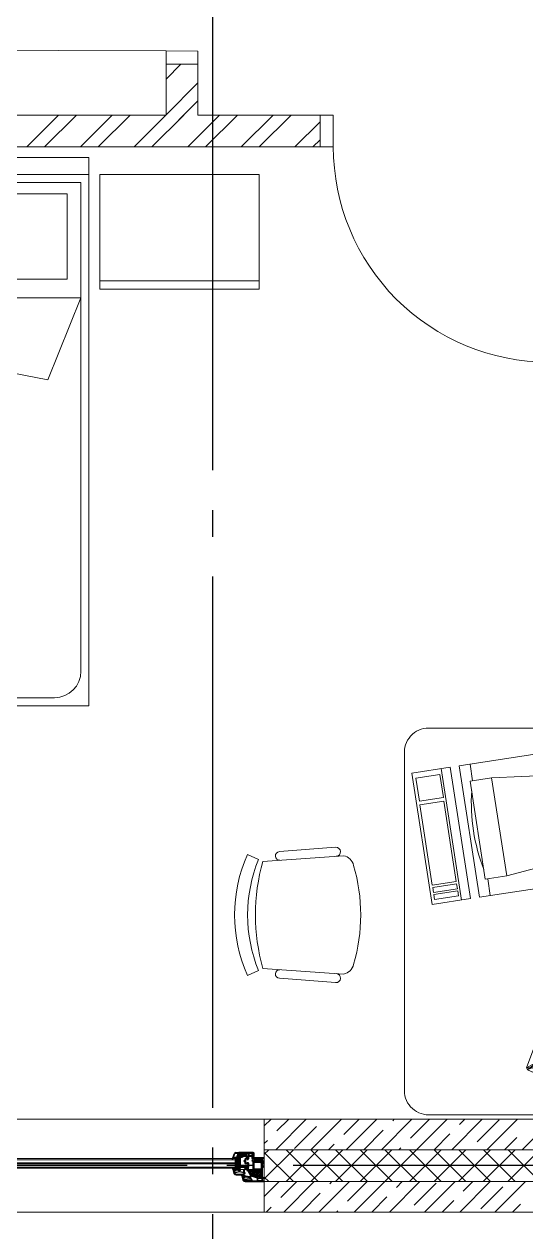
# Model space of a CAD drawing. Header units: millimetres. Extents: x 53645 to 137188, y 78097 to 135533.
# Drawn here: x 116968 to 118858, y 104205 to 108751 of the extents above; entities that cross this region are included whole.
import ezdxf

# ---------------------------------------------------------------- set-up
doc = ezdxf.new("R2010")
doc.units = ezdxf.units.MM
doc.linetypes.add('CONTI', pattern=[0])
doc.linetypes.add('GOST2.303 5', pattern=[24, 20, -1.5, 1, -1.5])
for name, color, linetype in [('axis_dim', 40, 'CONTI'), ('GASKET', 5, 'Continuous'), ('PVC', 7, 'Continuous'), ('STEEL', 5, 'Continuous')]:
    doc.layers.add(name, color=color, linetype=linetype)
for name, color, linetype, lineweight in [('doors_windows', 4, 'Continuous', 5), ('furniture', 36, 'Continuous', 0), ('Wall2', 5, 'Continuous', 5)]:
    doc.layers.add(name, color=color, linetype=linetype, lineweight=lineweight)

# ---------------------------------------------------------------- blocks, each defined once
blk = doc.blocks.new('2')
at = {"color": 0, "ltscale": 20}
for p, q in [((63.5, 1540.9), (463.5, 1540.9)), ((63.5, 940.9), (63.5, 1540.9)), ((463.5, 940.9), (463.5, 1540.9)), ((63.5, 940.9), (463.5, 940.9)), ((0, 900), (0, -900)), ((0, 900), (63.5, 900)), ((63.5, 900), (63.5, -900)), ((2063.5, 900), (63.5, 900)), ((63.5, 900), (463.5, 900)), ((93.5, 870), (93.5, -870)), ((1933.5, 870), (93.5, 870)), ((528.4, -870), (528.4, 870)), ((836.6, 745.2), (528.4, 870)), ((2063.5, -900), (2063.5, 900)), ((136.4, 63.4), (136.4, 817.8)), ((136.4, 817.8), (458, 817.8)), ((458, 817.8), (458, 63.4)), ((528.4, -870), (836.6, 745.2)), ((2033.5, -770), (2033.5, 770)), ((136.4, 63.4), (458, 63.4)), ((136.4, -63.4), (136.4, -817.8)), ((136.4, -63.4), (458, -63.4)), ((458, -817.8), (458, -63.4)), ((136.4, -817.8), (458, -817.8)), ((0, -900), (63.5, -900)), ((63.5, -900), (2063.5, -900)), ((93.5, -870), (1933.5, -870)), ((63.5, -940.8), (463.5, -940.8)), ((63.5, -940.8), (63.5, -1540.8)), ((463.5, -940.8), (463.5, -1540.8)), ((63.5, -1540.8), (463.5, -1540.8))]:
    blk.add_line(p, q, dxfattribs=at)
for points in [[(463.5, 1540.9), (494.9, 1540.9), (494.9, 940.9), (463.5, 940.9)], [(463.5, -940.8), (494.9, -940.8), (494.9, -1540.8), (463.5, -1540.8)]]:
    blk.add_lwpolyline(points, close=True, dxfattribs=at)
for centre, start, end in [((1933.5, 770), 0, 90), ((1933.5, -770), 270, 0)]:
    blk.add_arc(centre, 100, start, end, dxfattribs=at)
blk = doc.blocks.new('A$C5B4F78B9')
at = {"lineweight": 13}
for p, q in [((728.9, 1456), (1273.9, 1456)), ((1364.4, 1374.6), (1364.4, 100.6)), ((638.4, 1355.6), (638.4, 100.4)), ((378.8, 958.4), (166.8, 942)), ((88.5, 912.3), (47.3, 931)), ((408.6, 926.2), (105.1, 905.2)), ((105.1, 501.8), (408.6, 480.8)), ((47.3, 476), (88.5, 494.7)), ((166.8, 465), (378.8, 448.7)), ((1273.9, 0), (728.9, 0))]:
    blk.add_line(p, q, dxfattribs=at)
at = {"lineweight": 0}
for p, q in [((742.3, 664.4), (666, 169.7)), ((886.3, 642.1), (742.3, 664.4)), ((751.4, 646), (748.5, 626.9)), ((841.6, 632.1), (751.4, 646)), ((852.4, 647.4), (776.1, 152.7)), ((810, 147.5), (886.2, 641.5)), ((920.7, 636.8), (844.4, 142.2)), ((1325.4, 574.4), (920.7, 636.8)), ((743, 591.5), (696.3, 288.8)), ((833.2, 577.6), (743, 591.5)), ((744.4, 600.2), (747.3, 619.3)), ((834.6, 586.3), (744.4, 600.2)), ((747.3, 619.3), (837.5, 605.4)), ((748.5, 626.9), (838.7, 613)), ((837.5, 605.4), (834.6, 586.3)), ((838.7, 613), (841.6, 632.1)), ((961.2, 630.6), (951.5, 567.6)), ((786.5, 274.8), (833.2, 577.6)), ((942.5, 569), (885.6, 200.3)), ((1023.2, 556.6), (942.5, 569)), ((1023.2, 556.6), (966.3, 187.8)), ((1253.2, 495.8), (1023.2, 556.6)), ((1249.1, 79.8), (1325.4, 574.4)), ((1204, 176.5), (1253.2, 495.8)), ((680.9, 188.7), (694.3, 275.4)), ((694.3, 275.4), (784.5, 261.5)), ((696.3, 288.8), (786.5, 274.8)), ((784.5, 261.5), (771.1, 174.8)), ((771.1, 174.8), (680.9, 188.7)), ((894.6, 198.9), (884.9, 136)), ((885.6, 200.3), (966.3, 187.8)), ((966.3, 187.8), (1204, 176.5)), ((666, 169.7), (810, 147.5)), ((844.4, 142.2), (1249.1, 79.8))]:
    blk.add_line(p, q, dxfattribs=at)
at = {"lineweight": 13}
for centre, radius, start, end in [((728.9, 1365), 91, 90, 185.9288), ((1273.9, 1365), 91, 6.0686, 90), ((380, 941.3), 17.1, 273.9542, 93.9542), ((547.8, 703.5), 549.8, 155.556, 204.444), ((597.1, 703.5), 549.8, 157.6817, 202.3183), ((167.9, 925.8), 16.2, 93.9542, 273.9542), ((400.7, 880.3), 46.6, 11.8124, 80.3076), ((804.6, 703.5), 728, 163.9134, 196.0866), ((-186.1, 703.5), 659.3, 343.5845, 16.4155), ((400.7, 526.7), 46.6, 279.6924, 348.1876), ((167.9, 481.2), 16.2, 86.0458, 266.0458), ((380, 465.7), 17.1, 266.0458, 86.0458), ((728.9, 91), 91, 174.0712, 270), ((1273.9, 91), 91, 270, 6.0686)]:
    blk.add_arc(centre, radius, start, end, dxfattribs=at)
at = {"lineweight": 0}
blk.add_arc((1588.1, 280.7), 698.3, 158.8433, 183.6177, dxfattribs=at)
for points, invisible_edges in [([(1255.4, 1351.4), (1097.8, 1278.5), (1101.3, 1286.8)], 13), ([(1255.4, 1351.4), (1163.5, 1105), (1097.8, 1278.5)], 13), ([(1255.4, 1351.4, 24.7), (1097.8, 1278.5, 24.7), (1101.3, 1286.8, 24.7)], 13), ([(1255.4, 1351.4, 24.7), (1163.5, 1105, 24.7), (1097.8, 1278.5, 24.7)], 13), ([(1255.4, 1351.4), (1101.3, 1286.8), (1197.6, 1329.5)], 1), ([(1255.4, 1351.4, 24.7), (1101.3, 1286.8, 24.7), (1197.6, 1329.5, 24.7)], 1), ([(1255.4, 1351.4), (1171.6, 1101.1), (1163.5, 1105)], 13), ([(1255.4, 1351.4, 24.7), (1171.6, 1101.1, 24.7), (1163.5, 1105, 24.7)], 13), ([(1255.4, 1351.4), (1272, 1132.8), (1171.6, 1101.1)], 13), ([(1255.4, 1351.4, 24.7), (1272, 1132.8, 24.7), (1171.6, 1101.1, 24.7)], 13), ([(1255.4, 1351.4), (1329.9, 1154.7), (1272, 1132.8)], 12), ([(1255.4, 1351.4, 24.7), (1329.9, 1154.7, 24.7), (1272, 1132.8, 24.7)], 12)]:
    blk.add_3dface(points, dxfattribs=dict(at, invisible_edges=invisible_edges))
for points in [[(1101.3, 1286.8, 24.7), (1197.6, 1329.5, 24.7), (1215.1, 1283.2, 44.2), (1139.9, 1254.8, 31.8)], [(1244.6, 1327.5, -9.3), (1305.9, 1165.5, -9.3), (1178.7, 1117.3, -9.3), (1117.4, 1279.3, -9.3)], [(1197.6, 1329.5), (1255.4, 1351.4), (1255.4, 1351.4, 24.7), (1197.6, 1329.5, 24.7)], [(1197.6, 1329.5, 24.7), (1215.1, 1283.2, 24.7), (1215.1, 1283.2, 44.2)], [(1205.4, 1326.3, 24.7), (1251.7, 1343.9, 24.7), (1246.7, 1322.1, 52.3), (1223.5, 1313.4, 52.3)], [(1205.4, 1326.3, 24.7), (1225.1, 1274.3, 24.7), (1241, 1267.1, 57.5), (1223.5, 1313.4, 52.3)], [(1251.7, 1343.9, 24.7), (1271.4, 1291.8, 24.7), (1264.2, 1275.8, 57.5), (1246.7, 1322.1, 52.3)], [(1255.4, 1351.4), (1329.9, 1154.7), (1329.9, 1154.7, 24.7), (1255.4, 1351.4, 24.7)], [(1101.3, 1286.8, 24.7), (1097.8, 1278.5, 24.7), (1139.9, 1254.8, 31.8)], [(1101.3, 1286.8, 24.7), (1097.8, 1278.5, 24.7), (1139.9, 1254.8, 31.9)], [(1097.8, 1278.5), (1101.3, 1286.8), (1101.3, 1286.8, 24.7), (1097.8, 1278.5, 24.7)], [(1101.3, 1286.8), (1097.8, 1278.5), (1117.4, 1279.3, -9.3)], [(1097.8, 1278.5, 24.7), (1163.5, 1105, 24.7), (1179.3, 1150.6, 31.9), (1139.9, 1254.8, 31.8)], [(1163.5, 1105), (1097.8, 1278.5), (1097.8, 1278.5, 24.7), (1163.5, 1105, 24.7)], [(1139.9, 1254.8, 31.8), (1179.3, 1150.6, 31.9), (1254.5, 1179.1, 44.2), (1215.1, 1283.2, 44.2)], [(1215.1, 1283.2, 24.7), (1254.5, 1179.1, 24.7), (1254.5, 1179.1, 44.2), (1215.1, 1283.2, 44.2)], [(1225.1, 1274.3, 24.7), (1271.4, 1291.8, 24.7), (1264.2, 1275.8, 45.2), (1241, 1267.1, 45.2)], [(1171.1, 1226.9, 35.3), (1162.3, 1250, 35.3), (1150.9, 1245.7, 33.4), (1159.7, 1222.6, 33.4)], [(1179.5, 1256.5, 38.2), (1188.2, 1233.4, 38.2), (1176.8, 1229.1, 36.3), (1168, 1252.2, 36.3)], [(1179, 1223.3, 36.3), (1187.7, 1200.1, 36.3), (1199.2, 1204.5, 38.2), (1190.4, 1227.6, 38.2)], [(1205.4, 1239.9, 41.1), (1196.6, 1263, 41.1), (1185.2, 1258.7, 39.2), (1193.9, 1235.6, 39.2)], [(1204.9, 1206.6, 39.2), (1196.1, 1229.8, 39.2), (1207.6, 1234.1, 41.1), (1216.3, 1211, 41.1)], [(1213.7, 1269.5, 44), (1222.5, 1246.4, 44), (1211.1, 1242, 42.1), (1202.3, 1265.2, 42.1)], [(1213.3, 1236.3, 42.1), (1222, 1213.1, 42.1), (1233.5, 1217.4, 44), (1224.7, 1240.6, 44)], [(1263.3, 1208.4, 44.9), (1263.3, 1208.4, 57.3), (1241.4, 1266.3, 57.3), (1241.4, 1266.3, 45)], [(1170.6, 1193.7, 33.4), (1161.8, 1216.8, 33.4), (1173.3, 1221.1, 35.3), (1182, 1198, 35.3)], [(1193, 1169.1, 35.3), (1184.2, 1192.2, 35.3), (1172.8, 1187.9, 33.4), (1181.6, 1164.7, 33.4)], [(1201.4, 1198.7, 38.2), (1210.1, 1175.5, 38.2), (1198.7, 1171.2, 36.3), (1189.9, 1194.4, 36.3)], [(1227.3, 1182, 41.1), (1218.5, 1205.2, 41.1), (1207.1, 1200.8, 39.2), (1215.8, 1177.7, 39.2)], [(1235.6, 1211.7, 44), (1244.4, 1188.5, 44), (1233, 1184.2, 42.1), (1224.2, 1207.3, 42.1)], [(1256.1, 1192.5, 24.7), (1302.3, 1210, 24.7), (1286.4, 1217.2, 45.2), (1263.3, 1208.4, 45.2)], [(1275.8, 1140.4, 24.7), (1256.1, 1192.5, 24.7), (1263.3, 1208.4, 57.5), (1280.8, 1162.1, 52.3)], [(1322.1, 1157.9, 24.7), (1302.3, 1210, 24.7), (1286.4, 1217.2, 57.5), (1303.9, 1170.9, 52.3)], [(1171.6, 1101.1, 24.7), (1163.5, 1105, 24.7), (1179.3, 1150.6, 31.9)], [(1171.6, 1101.1, 24.7), (1272, 1132.8, 24.7), (1254.5, 1179.1, 44.2), (1179.3, 1150.6, 31.9)], [(1329.9, 1154.7), (1272, 1132.8), (1272, 1132.8, 24.7), (1329.9, 1154.7, 24.7)], [(1275.8, 1140.4, 24.7), (1322.1, 1157.9, 24.7), (1303.9, 1170.9, 52.3), (1280.8, 1162.1, 52.3)], [(1171.6, 1101.1), (1163.5, 1105), (1178.7, 1117.3, -9.3)], [(1171.6, 1101.1), (1163.5, 1105), (1163.5, 1105, 24.7), (1171.6, 1101.1, 24.7)]]:
    blk.add_3dface(points, dxfattribs=at)
blk = doc.blocks.new('*U60')
at = {"linetype": 'Continuous'}
h = blk.add_hatch(dxfattribs=at)
h.set_pattern_fill('HONEY', color=6, angle=-90, style=0)
h.set_pattern_definition([(270, (-72.136, 52.6428), (2.74963, -4.7625), [3.175, -6.35]), (30, (-72.136, 52.6428), (2.74963, 4.7625), [3.175, -6.35]), (330, (-72.136, 52.6428), (5.49926, -6e-07), [-6.35, 3.175])])
h.paths.add_polyline_path([(56.2, -37.6, 0.57735), (56.7, -36.8), (49, -23.5, -0.079163), (48.6, -22.5, 0.259107), (48.3, -22.1), (24.6, -13.5, 0.087489), (24.4, -13.5), (9.7, -13.5, 0.414214), (9.2, -14), (9.2, -37.1, 0.414214), (9.7, -37.6)])
at = {"color": 1, "linetype": 'Continuous'}
for p, q in [((94, -52), (95.8, -45.4)), ((95.8, -45.4), (95.8, -43.5)), ((95.8, -43.5), (97, -43.9)), ((95.8, -45.4), (97, -45.6)), ((95.8, -45.4), (95.8, -52)), ((97, -43.9), (97, -44.1)), ((97, -44.1), (99.6, -44.8)), ((99.6, -44.8), (99.6, -47.9)), ((95.8, -52), (94, -52)), ((94, -83), (94, -52)), ((95.8, -54), (94, -54)), ((95.8, -55), (94, -55)), ((95.8, -69), (94, -69)), ((95.8, -70), (94, -70)), ((95.8, -72), (94, -72)), ((95.8, -80), (94, -80)), ((95.8, -82), (94, -82)), ((95.8, -83), (94, -83)), ((97, -86.7), (95.3, -86.7)), ((95.3, -89.1), (95.3, -86.7)), ((97, -88.6), (95.3, -89.1)), ((95.8, -45.6), (95.8, -52)), ((97, -50), (95.8, -50)), ((95.8, -54), (95.8, -54.6)), ((95.8, -80), (95.8, -54)), ((95.8, -86.7), (95.8, -82)), ((97, -45.6), (97, -88.6)), ((99.6, -47.9), (97, -47.9)), ((97, -76.2), (97, -52))]:
    blk.add_line(p, q, dxfattribs=at)
at = {"color": 1, "linetype": 'Continuous', "lineweight": 25}
for p, q in [((100, -48.2), (97, -96.2)), ((100, -96.2), (97, -48.2))]:
    blk.add_line(p, q, dxfattribs=at)
at = {"color": 5}
for p, q in [((102.5, -55.3), (101.5, -55.3)), ((102.5, -56.3), (101.5, -56.3)), ((102.5, -57.3), (101.5, -57.3)), ((102.5, -58.3), (101.5, -58.3)), ((102.5, -59.3), (101.5, -59.3)), ((102.5, -60.3), (101.5, -60.3)), ((102.5, -61.3), (101.5, -61.3)), ((102.5, -62.3), (101.5, -62.3)), ((102.5, -63.3), (101.5, -63.3)), ((102.5, -64.3), (101.5, -64.3)), ((102.5, -65.3), (101.5, -65.3)), ((102.5, -65.3), (101.5, -65.3)), ((102.5, -66.3), (101.5, -66.3)), ((102.5, -71.3), (101.5, -71.3)), ((102.5, -72.3), (101.5, -72.3)), ((102.5, -73.3), (101.5, -73.3)), ((102.5, -74.3), (101.5, -74.3)), ((102.5, -75.3), (101.5, -75.3)), ((102.5, -76.3), (101.5, -76.3)), ((102.5, -77.3), (101.5, -77.3)), ((102.5, -78.3), (101.5, -78.3)), ((102.5, -79.3), (101.5, -79.3)), ((102.5, -80.3), (101.5, -80.3)), ((102.5, -81.3), (101.5, -81.3)), ((102.5, -81.3), (101.5, -81.3)), ((102.5, -82.3), (101.5, -82.3)), ((102.5, -55.3), (102.5, -54.3)), ((102.5, -65.3), (102.5, -66.3)), ((102.5, -71.3), (102.5, -70.3)), ((102.5, -81.3), (102.5, -82.3)), ((103.5, -55.3), (103.5, -54.3)), ((103.5, -66.3), (103.5, -65.3)), ((103.5, -71.3), (103.5, -70.3)), ((103.5, -82.3), (103.5, -81.3)), ((104.5, -55.3), (104.5, -54.3)), ((104.5, -66.3), (104.5, -65.3)), ((104.5, -71.3), (104.5, -70.3)), ((104.5, -82.3), (104.5, -81.3)), ((105.5, -55.3), (105.5, -54.3)), ((105.5, -66.3), (105.5, -65.3)), ((105.5, -71.3), (105.5, -70.3)), ((105.5, -82.3), (105.5, -81.3)), ((106.5, -55.3), (106.5, -54.3)), ((106.5, -66.3), (106.5, -65.3)), ((106.5, -71.3), (106.5, -70.3)), ((106.5, -82.3), (106.5, -81.3)), ((107.5, -55.3), (107.5, -54.3)), ((107.5, -66.3), (107.5, -65.3)), ((107.5, -71.3), (107.5, -70.3)), ((107.5, -82.3), (107.5, -81.3)), ((108, -55.3), (108, -54.3)), ((108, -55.3), (109, -55.3)), ((108, -56.3), (109, -56.3)), ((108, -57.3), (109, -57.3)), ((108, -58.3), (109, -58.3)), ((108, -59.3), (109, -59.3)), ((108, -60.3), (109, -60.3)), ((108, -61.3), (109, -61.3)), ((108, -62.3), (109, -62.3)), ((108, -63.3), (109, -63.3)), ((108, -64.3), (109, -64.3)), ((108, -65.3), (109, -65.3)), ((108, -65.3), (109, -65.3)), ((108, -65.3), (108, -66.3)), ((108, -66.3), (109, -66.3)), ((108, -71.3), (108, -70.3)), ((108, -71.3), (109, -71.3)), ((108, -72.3), (109, -72.3)), ((108, -73.3), (109, -73.3)), ((108, -74.3), (109, -74.3)), ((108, -75.3), (109, -75.3)), ((108, -76.3), (109, -76.3)), ((108, -77.3), (109, -77.3)), ((108, -78.3), (109, -78.3)), ((108, -79.3), (109, -79.3)), ((108, -80.3), (109, -80.3)), ((108, -81.3), (109, -81.3)), ((108, -81.3), (109, -81.3)), ((108, -81.3), (108, -82.3)), ((108, -82.3), (109, -82.3))]:
    blk.add_line(p, q, dxfattribs=at)
blk.add_lwpolyline([(56.6, -37.6, 0.57735), (56.8, -37.1), (48.2, -22.2, 0.176327), (48.1, -22.1), (24.6, -13.5, 0.087489), (24.5, -13.5), (9.5, -13.5, 0.414214), (9.2, -13.8), (9.2, -37.3, 0.414214), (9.5, -37.6)], format="xyb", close=True)
at = {"color": 1, "linetype": 'Continuous', "lineweight": 25}
blk.add_lwpolyline([(100, -50.2), (100, -48.2), (97, -48.2), (97, -96.2), (100, -96.2)], close=True, dxfattribs=at)
at = {"color": 5}
for points in [[(101.5, -66.3), (109, -66.3), (109, -54.3), (101.5, -54.3)], [(101.5, -82.3), (109, -82.3), (109, -70.3), (101.5, -70.3)], [(102.5, -65.3), (108, -65.3), (108, -55.3), (102.5, -55.3)], [(102.5, -81.3), (108, -81.3), (108, -71.3), (102.5, -71.3)]]:
    blk.add_lwpolyline(points, close=True, dxfattribs=at)
at = {"layer": 'doors_windows', "color": 5}
for points in [[(100, -50.3), (1248, -50.3), (1248, -54.3), (100, -54.3)], [(100, -66.3), (1248, -66.3), (1248, -70.3), (100, -70.3)], [(100, -82.3), (1248, -82.3), (1248, -86.3), (100, -86.3)]]:
    blk.add_lwpolyline(points, close=True, dxfattribs=at)
at = {"layer": 'GASKET'}
for p, q in [((107.4, -87.5), (107.1, -89.5)), ((118.7, -84.2), (115.7, -89.5)), ((119.4, -84.5), (118, -89.9))]:
    blk.add_line(p, q, dxfattribs=at)
at = {"layer": 'GASKET', "color": 5, "linetype": 'Continuous'}
for points in [[(62.1, -49.7, 0.414214), (61.6, -50.2, 0.054959), (61.7, -50.9, 0.351258), (61.9, -51.1), (68.3, -51.1, 0.351258), (68.5, -50.9, 0.054959), (68.6, -50.2, 0.414214), (68.1, -49.7), (67.7, -49.7, -0.57735), (67.2, -48.8), (67.3, -48.5), (68.8, -48.5, 0.414214), (69, -48.3), (69, -47.8, 0.407864), (68, -46.8), (61.8, -46.7, -0.433601), (61.4, -46.2), (61.4, -45.9, -0.363714), (62.2, -45.2), (63.1, -45.1, -0.169782), (63.3, -45.2, 1.241435), (63.8, -44), (60.7, -44, 0.414214), (59.5, -45.2), (59.5, -48.2, 0.414214), (59.8, -48.5), (62.9, -48.5), (63.1, -48.8, -0.57735), (62.6, -49.7)], [(75.1, -22.6, -0.414214), (74.4, -21.9), (74.4, -21.8, -0.414214), (74.7, -21.5), (75.6, -21.5), (75.8, -21.2, 0.57735), (75.2, -20.3), (74.8, -20.3, -0.414214), (74.3, -19.8), (74.3, -19.5, -0.020024), (74.3, -19.2, -0.390947), (75.3, -18.3), (80.3, -18.3, -0.390947), (81.3, -19.2), (81.3, -19.5), (81.3, -19.8, -0.414214), (80.8, -20.3), (80.3, -20.3, 0.57735), (79.8, -21.2), (80, -21.5), (84, -21.5), (85.1, -24.8, -0.502334), (84.8, -25.2), (78, -25.2), (77.3, -22.8, 0.349418), (77, -22.6)], [(109.2, -47.6, -0.414214), (108.5, -46.9), (108.5, -46.8, -0.414214), (108.8, -46.5), (109.7, -46.5), (109.9, -46.2, 0.57735), (109.3, -45.3), (108.9, -45.3, -0.414214), (108.4, -44.8), (108.4, -44.5, -0.020024), (108.4, -44.2, -0.390947), (109.4, -43.3), (114.4, -43.3, -0.390947), (115.4, -44.2), (115.4, -44.5), (115.4, -44.8, -0.414214), (114.9, -45.3), (114.4, -45.3, 0.57735), (113.9, -46.2), (114.1, -46.5), (118.1, -46.5), (119.2, -49.9, -0.502334), (118.9, -50.3), (112.1, -50.3), (111.4, -47.8, 0.349418), (111.1, -47.6)], [(41.1, -95.7, 0.414214), (40.6, -96.2, 0.054959), (40.7, -96.9, 0.351258), (40.9, -97.1), (47.4, -97.1, 0.351258), (47.6, -96.9, 0.054959), (47.6, -96.2, 0.414214), (47.1, -95.7), (46.7, -95.7, -0.57735), (46.2, -94.8), (46.3, -94.5), (47.8, -94.5, 0.414214), (48, -94.3), (48, -93.8, 0.407864), (47, -92.8), (40.8, -92.7, -0.433601), (40.4, -92.2), (40.5, -91.9, -0.363714), (41.2, -91.2), (42.1, -91.1, -0.169782), (42.3, -91.2, 1.241435), (42.8, -90), (39.7, -90, 0.414214), (38.5, -91.2), (38.5, -94.2, 0.414214), (38.8, -94.5), (41.9, -94.5), (42.1, -94.8, -0.57735), (41.6, -95.7)]]:
    blk.add_lwpolyline(points, format="xyb", close=True, dxfattribs=at)
at = {"layer": 'GASKET'}
for centre, radius, start, end in [((112.4, -88.3), 5, 132.486, 170), ((116.9, -89.3), 8, 150.58, 180), ((109.4, -85.1), 0.6, 330.58, 132.486), ((119, -84.4), 0.4, 345, 150.5133)]:
    blk.add_arc(centre, radius, start, end, dxfattribs=at)
at = {"layer": 'PVC'}
for p, q in [((105.5, -89.7), (101.4, -91.8)), ((117.7, -89.5), (106.6, -89.5)), ((108.9, -89.3), (108.9, -89.5)), ((118, -89.9), (112.4, -106.3)), ((118, -89.8), (118, -89.8)), ((91, -100.7), (91, -102.3)), ((91.2, -102.7), (94.8, -104.8)), ((93, -100.7), (93, -101.1)), ((93.2, -101.5), (95, -102.6)), ((94.8, -104.8), (96.4, -104.5)), ((95.3, -102.6), (96.6, -102.4)), ((97, -99.6), (97, -101.9)), ((97, -105), (97, -108.3)), ((97.7, -109), (97, -108.3)), ((108.6, -109), (97.7, -109)), ((98.9, -99.9), (98.9, -106.6)), ((99.5, -97.5), (99.1, -97.5)), ((99.8, -99.4), (99.4, -99.4)), ((108.7, -107.1), (99.4, -107.1)), ((100, -93.9), (100, -97)), ((101.9, -93.9), (101.9, -97.3)), ((106.3, -91.5), (102.2, -93.5)), ((114.8, -91.4), (106.6, -91.4)), ((115.2, -92.1), (110.6, -105.7))]:
    blk.add_line(p, q, dxfattribs=at)
for points in [[(44, -44), (65.5, -44, 0.414214), (66, -43.5), (66, -42, 0.414214), (65.5, -41.5), (62.8, -41.5, -0.267949), (61.9, -41), (51.1, -22.3, -0.339454), (51.3, -21.1), (54.6, -17.8, -0.245592), (55.5, -17.5), (69.3, -20, 0.043661), (69.8, -20), (72.5, -20, -0.414214), (73, -20.5, 0.414214), (74, -21.5), (75.6, -21.5), (75.8, -21.2, 0.57735), (75.3, -20.3), (74.8, -20.3, -0.414214), (74.3, -19.8), (74.3, -19.5, -1), (81.3, -19.5), (81.3, -19.8, -0.414214), (80.8, -20.3), (80.4, -20.3, 0.57735), (79.9, -21.2), (80.1, -21.5), (83.7, -21.5, 0.493145), (84, -21.1), (79.9, -5.9, 0.339454), (72.2, 0), (0.5, 0, 0.414214), (0, -0.5), (0, -2.4), (0, -2.7), (1.5, -4.2), (2, -4.2, 0.414214), (2.5, -3.7), (2.5, -3.3, 0.198912), (2.4, -3.2), (1.8, -2.5, -0.700208), (2, -2), (6.2, -2.4, -0.388879), (6.7, -2.9), (6.7, -11.5, -0.388879), (6.2, -12), (2.3, -12.3, -0.700208), (2.1, -11.8), (2.4, -11.4, 0.198912), (2.5, -11.3), (2.5, -10.9, 0.414214), (2, -10.4), (1.5, -10.4), (0, -11.9), (0, -14.4), (1.5, -15.9), (2, -15.9, 0.414214), (2.5, -15.4), (2.5, -15, 0.198912), (2.4, -14.9), (2.1, -14.5, -0.700208), (2.3, -14), (6.2, -14.3, -0.388879), (6.7, -14.8), (6.7, -55.2, -0.388879), (6.2, -55.7), (2.3, -56, -0.700208), (2.1, -55.5), (2.4, -55.1, 0.198912), (2.5, -55), (2.5, -54.6, 0.414214), (2, -54.1), (1.5, -54.1), (0, -55.6), (0, -58.1), (1.5, -59.6), (2, -59.6, 0.414214), (2.5, -59.1), (2.5, -58.7, 0.198912), (2.4, -58.6), (2.1, -58.2, -0.700208), (2.3, -57.7), (6.2, -58, -0.388879), (6.7, -58.5), (6.7, -67.1, -0.388879), (6.2, -67.6), (2, -68, -0.700208), (1.8, -67.5), (2.4, -66.8, 0.198912), (2.5, -66.7), (2.5, -66.3, 0.414214), (2, -65.8), (1.5, -65.8), (0, -67.3), (0, -67.6), (0, -69.5, 0.414214), (0.5, -70), (6.2, -70, -0.414214), (6.7, -70.5), (6.7, -74.9, -0.414214), (6.2, -75.4), (0.5, -75.4, 0.414214), (0, -75.9), (0, -78.1), (1.5, -79.6), (2, -79.6, 0.414214), (2.5, -79.1), (2.5, -78.7, 0.198912), (2.4, -78.6), (1.8, -77.9, -0.700208), (2, -77.4), (6.2, -77.8, -0.388879), (6.7, -78.3), (6.7, -87.1, -0.388879), (6.2, -87.6), (2, -88, -0.700208), (1.8, -87.5), (2.4, -86.8, 0.198912), (2.5, -86.7), (2.5, -86.3, 0.414214), (2, -85.8), (1.5, -85.8), (0, -87.3), (0, -87.6), (0, -89.5, 0.414214), (0.5, -90), (45.2, -90), (46, -89.3), (46, -88.8), (45.8, -86, 0.446275), (45.2, -85.5), (44.1, -85.7, 0.36397), (43.7, -86.2), (43.7, -87.2, -0.414214), (43.2, -87.7), (40.5, -87.7, -0.414214), (39, -86.2), (39, -81.4), (40, -80.4), (45.2, -81.5, 0.454146), (45.8, -81), (46, -78.3, 0.51393), (45.6, -78), (43.6, -78.5, -0.493145), (43, -78.1), (43, -45, -0.414214)], [(23.9, -3.3), (23.9, -11.9, -0.414214), (23.4, -12.4), (9.7, -12.4, -0.414214), (9.2, -11.9), (9.2, -3.3, -0.414214), (9.7, -2.8), (23.4, -2.8, -0.414214)], [(24.5, -13.5), (9.7, -13.5, 0.414214), (9.2, -14), (9.2, -37.1, 0.414214), (9.7, -37.6), (56.2, -37.6, 0.57735), (56.7, -36.9), (49, -23.5, -0.079163), (48.6, -22.5, 0.259107), (48.3, -22.1)], [(9.7, -38.3, 0.414214), (9.2, -38.8), (9.2, -42.8, 0.414214), (9.7, -43.3), (40.7, -43.3, 0.252264), (41.1, -43.1, -0.152167), (42.7, -41.8, 0.305615), (43, -41.3), (43, -38.8, 0.414214), (42.5, -38.3)], [(9.7, -44.4, 0.414214), (9.2, -44.9), (9.2, -54.1, -1), (9.2, -54.7), (9.2, -65.1, -1), (9.2, -65.7), (9.2, -74.9, 0.414214), (9.7, -75.4), (40, -75.4, 0.414214), (40.5, -74.9), (40.5, -44.9, 0.414214), (40, -44.4)], [(25.5, -2.8, 0.414214), (25, -3.3), (25, -12.2, 0.315299), (25.4, -12.6), (48.1, -20.9, 0.415199), (48.7, -20.6, -0.110369), (49.5, -19.3), (52.9, -15.9, 0.339454), (53, -15.3), (45.9, -3.1, 0.267949), (45.4, -2.8)], [(44.2, -38.3), (57.2, -38.3, -0.267949), (57.6, -38.6), (59.1, -41.1, -0.57735), (58.8, -41.5), (44.2, -41.5, -0.414214), (43.7, -41), (43.7, -38.8, -0.414214)], [(47.9, -2.8), (72.2, -2.8, -0.339454), (77.2, -6.7), (77.3, -7.1, -0.466308), (76.9, -7.7), (51.5, -10, -0.291473), (51, -9.7), (47.4, -3.6, -0.57735)], [(52.3, -10.6), (77.3, -8.4, -0.36397), (77.8, -8.8), (79.1, -13.7, -0.546119), (78.8, -14.1, 0.339137), (72.9, -17.2, -0.293253), (72.4, -17.5), (69.8, -17.5), (55.9, -15.1, 0.100742), (54.5, -15.1, -0.329802), (54, -14.9), (51.9, -11.3, -0.548619)], [(9.7, -76.5, 0.414214), (9.2, -77), (9.2, -81, 0.414214), (9.7, -81.5), (31.5, -81.5, 0.414214), (32, -81), (32, -77, 0.414214), (31.5, -76.5)], [(9.7, -82.2, 0.414214), (9.2, -82.7), (9.2, -86.7, 0.414214), (9.7, -87.2), (31.5, -87.2, 0.414214), (32, -86.7), (32, -82.7, 0.414214), (31.5, -82.2)], [(33.6, -76.5, 0.414214), (33.1, -77), (33.1, -81, 0.414214), (33.6, -81.5), (36, -81.5, 0.372896), (36.5, -81.1, -0.161969), (37.2, -79.7), (38.2, -78.7, -0.198912), (40, -77.9, 0.414214), (40.5, -77.4), (40.5, -77, 0.414214), (40, -76.5)], [(33.6, -82.2, 0.414214), (33.1, -82.7), (33.1, -86.7, 0.414214), (33.6, -87.2), (36, -87.2, 0.414214), (36.5, -86.7), (36.5, -82.7, 0.414214), (36, -82.2)]]:
    blk.add_lwpolyline(points, format="xyb", close=True, dxfattribs=at)
at = {"layer": 'PVC', "linetype": 'Continuous', "lineweight": 25}
for points in [[(96.2, -109), (97, -108.3), (97, -107.8), (96.8, -105, 0.446275), (96.2, -104.5), (95.1, -104.7, 0.36397), (94.7, -105.2), (94.7, -106.2, -0.414214), (94.2, -106.7), (91.5, -106.7, -0.414214), (90, -105.2), (90, -100.4), (91, -99.4), (96.2, -100.5, 0.454146), (96.8, -100), (97, -97.4, 0.016582), (97, -97.2), (97, -89.3, 0.493145), (96.6, -89), (94.6, -89.5, -0.493145), (94, -89.1), (94, -66.7, 0.201513), (93.8, -66.4, -0.420084), (93.8, -65.6, 0.201513), (94, -65.3), (94, -50), (92.2, -45.8, -0.628383), (94.5, -43.1), (101.7, -45), (106.5, -45, -0.414214), (107, -45.5, 0.414214), (108, -46.5), (109.6, -46.5), (109.8, -46.2, 0.57735), (109.3, -45.3), (108.9, -45.3, -0.38517), (108.4, -44.9, -1.105542), (115.3, -44.9, -0.38517), (114.8, -45.3), (114.4, -45.3, 0.57735), (113.9, -46.2), (114.1, -46.5), (117.7, -46.5, 0.493145), (118, -46.1), (113.9, -30.9, 0.339454), (106.2, -25), (79.4, -25, 0.198912), (78.7, -25.3), (72.1, -31.9, 0.414214), (72.1, -32.6), (73.9, -34.3, -0.198912), (74, -34.6), (74, -43.3, -0.198912), (73.9, -43.6), (69.1, -48.4, -0.198912), (68.8, -48.5), (67.4, -48.5), (67.2, -48.8, 0.57735), (67.7, -49.7), (68.2, -49.7, -0.414214), (68.7, -50.2), (68.7, -51.6, -0.414214), (68.2, -52.1), (61.2, -52.1, -0.455633), (60.7, -51.5), (60.9, -50.1, -0.373972), (61.4, -49.7), (62.6, -49.7, 0.57735), (63.1, -48.8), (62.9, -48.5), (59.6, -48.5, 0.373885), (59.1, -48.9), (58, -56.5), (58, -68.6, 0.414214), (58.3, -68.9), (59.9, -68.9, -0.414214), (60.2, -69.2), (60.2, -70.6, 0.414214), (60.5, -70.9), (63.6, -70.9, 0.414214), (63.9, -70.6), (63.9, -69.4, -0.414214), (64.4, -68.9), (68.5, -68.9, -0.414214), (69.5, -69.9), (69.5, -76.3, 0.201513), (69.6, -76.6, -0.420084), (69.6, -77.4, 0.201513), (69.5, -77.7), (69.5, -84.1, -0.414214), (68.5, -85.1), (64.4, -85.1, -0.414214), (63.9, -84.6), (63.9, -83.4, 0.414214), (63.6, -83.1), (60.5, -83.1, 0.414214), (60.2, -83.4), (60.2, -84.8, -0.414214), (59.9, -85.1), (58.3, -85.1, 0.414214), (58, -85.4), (58, -94, -0.414214), (56.5, -95.5), (49.5, -95.5, -0.414214), (49, -95, 0.414214), (48.5, -94.5), (46.4, -94.5), (46.2, -94.8, 0.57735), (46.7, -95.7), (47.2, -95.7, -0.414214), (47.7, -96.2), (47.7, -97.2, -0.244698), (47.5, -97.6), (44.4, -99.7, -0.315299), (43.9, -99.7), (40.5, -97.4, -0.244698), (40.3, -97), (40.3, -96.2, -0.414214), (40.8, -95.7), (41.6, -95.7, 0.57735), (42.1, -94.8), (41.9, -94.5), (38.3, -94.5, 0.414214), (38, -94.8), (38, -106, 0.414214), (41, -109)], [(91, -53.5, 0.414214), (91.5, -53), (91.5, -50.6, 0.103244), (91.5, -50.4), (90.2, -47.6, 0.251284), (89.8, -47.3), (76.4, -44.9, 0.28183), (75.9, -45.1, -0.034736), (75.6, -45.4), (71.3, -49.7, 0.198912), (71.2, -50), (71.2, -53, 0.414214), (71.7, -53.5)], [(93.5, -37, 0.109518), (94.8, -36.9), (110.9, -32.6, 0.414214), (111.3, -32), (111.2, -31.7, 0.339454), (106.2, -27.8), (80.6, -27.8, 0.198912), (79.9, -28.1), (75.9, -32.1, 0.382222), (75.8, -32.7, -0.088112), (76.3, -33.7, 0.274835), (76.7, -34)], [(88.9, -46, 0.498043), (89.5, -45.5, -0.394481), (93.2, -40.6, 0.365019), (93.6, -40.1), (93.6, -38.1, 0.36397), (93.2, -37.6), (77.1, -34.8, 0.466308), (76.5, -35.3), (76.5, -43.4, 0.36397), (76.9, -43.9)], [(106.4, -42.5, 0.293253), (106.9, -42.2, -0.339137), (112.8, -39.1, 0.546119), (113.1, -38.7), (111.7, -33.6, 0.414214), (111.1, -33.2), (94.7, -37.6, 0.339454), (94.3, -38.1), (94.3, -40.1, 0.339454), (94.7, -40.5), (102, -42.5, 0.065543), (102.1, -42.5)], [(80.2, -94.4, 0.414214), (80.7, -93.9), (80.7, -91.9, -1), (81.7, -91.9), (81.7, -93.9, 0.414214), (82.2, -94.4), (94, -94.4, 0.414214), (94.5, -93.9), (94.5, -92.6, 0.387795), (94, -92.1, -0.387795), (91.5, -89.3), (91.5, -67.3, -0.229416), (91.5, -64.7), (91.5, -55.1, 0.414214), (91, -54.6), (61.2, -54.6, 0.373972), (60.7, -55), (60.5, -56.6, 0.034844), (60.5, -56.7), (60.5, -65.9, 0.414214), (61, -66.4), (68.5, -66.4, -0.414214), (72, -69.9), (72, -73.7, 0.39896), (72.5, -74.2), (75.5, -74.4, -0.39896), (76, -74.9), (76, -75.3, -0.39896), (75.5, -75.8), (72.7, -76, 0.442836), (72.3, -76.5, -0.074681), (72.3, -77.5, 0.442836), (72.7, -78), (75.5, -78.2, -0.39896), (76, -78.7), (76, -79.1, -0.39896), (75.5, -79.6), (72.5, -79.8, 0.39896), (72, -80.3), (72, -84.1, -0.414214), (68.5, -87.6), (67.8, -87.6, 0.414214), (67.3, -88.1), (67.3, -93.9, 0.414214), (67.8, -94.4)], [(65.7, -94.4, 0.414214), (66.2, -93.9), (66.2, -88.1, 0.414214), (65.7, -87.6), (61, -87.6, 0.414214), (60.5, -88.1), (60.5, -93.9, 0.414214), (61, -94.4)], [(42.7, -100.9, 0.520567), (42.7, -100.1), (41.1, -99, 0.606815), (40.3, -99.4), (40.3, -101.7, 0.606815), (41.1, -102.1)], [(57.3, -106.2, 0.414214), (57.8, -105.7), (57.8, -104.7, 0.414214), (57.3, -104.2), (56, -104.2, -0.414214), (55.5, -103.7), (55.5, -103.5, -0.414214), (56, -103), (57.3, -103, 0.414214), (57.8, -102.5), (57.8, -98.5, 0.436376), (57.3, -98, -0.01877), (57, -98), (50.5, -98, 0.153915), (50.2, -98.1), (41, -104.6, 0.244698), (40.8, -105), (40.8, -105.7, 0.414214), (41.3, -106.2)], [(65.7, -106.2, 0.414214), (66.2, -105.7), (66.2, -96, 0.414214), (65.7, -95.5), (60.5, -95.5, 0.284915), (60.1, -95.8, -0.045769), (59.7, -96.4, 0.162278), (59.6, -96.7), (59.6, -105.7, 0.414214), (60.1, -106.2)], [(87, -100.5, 0.372896), (87.5, -100.1, -0.161969), (88.2, -98.7), (89.2, -97.7, -0.251647), (91.5, -97), (93.9, -97.5, 0.4743), (94.5, -97), (94.5, -96, 0.414214), (94, -95.5), (67.8, -95.5, 0.414214), (67.3, -96), (67.3, -100, 0.414214), (67.8, -100.5)], [(87, -106.2, 0.414214), (87.5, -105.7), (87.5, -101.7, 0.414214), (87, -101.2), (67.8, -101.2, 0.414214), (67.3, -101.7), (67.3, -105.7, 0.414214), (67.8, -106.2)]]:
    blk.add_lwpolyline(points, format="xyb", close=True, dxfattribs=at)
at = {"layer": 'PVC'}
for centre, radius, start, end in [((106.6, -91.9), 2.4, 90, 115.9205), ((117.7, -89.8), 0.3, 341.2519, 90), ((92, -100.7), 1, 0, 180), ((91.5, -102.3), 0.5, 180, 240), ((93.5, -101.1), 0.5, 180, 240), ((95.3, -102.1), 0.5, 240, 280), ((96.5, -105), 0.5, 0, 100), ((96.5, -101.9), 0.5, 280, 0), ((99.1, -99.6), 2.1, 90, 180), ((99.4, -99.9), 0.5, 90, 180), ((99.4, -106.6), 0.5, 180, 270), ((99.5, -97), 0.5, 270, 0), ((99.8, -97.3), 2.1, 270, 0), ((102.4, -93.9), 2.4, 115.9205, 180), ((102.4, -93.9), 0.5, 115.9205, 180), ((106.6, -91.9), 0.5, 90, 115.9205), ((108.6, -105), 2.1, 270, 341.2519), ((108.6, -105), 4, 270, 341.2519), ((114.8, -91.9), 0.5, 341.2519, 90)]:
    blk.add_arc(centre, radius, start, end, dxfattribs=at)
at = {"layer": 'STEEL', "color": 5, "linetype": 'Continuous'}
for p, q in [((10.9, -44.9), (12.3, -46.3)), ((12.9, -44.8), (14.4, -46.3)), ((15, -44.8), (16.5, -46.3)), ((17.1, -44.8), (18.6, -46.3)), ((19.3, -44.8), (20.8, -46.3)), ((21.4, -44.8), (22.9, -46.3)), ((23.5, -44.8), (24.7, -46)), ((25.6, -44.8), (27.1, -46.3)), ((27.7, -44.8), (29.2, -46.3)), ((29.9, -44.8), (31.4, -46.3)), ((32, -44.8), (33.5, -46.3)), ((34.1, -44.8), (35.6, -46.3)), ((36.2, -44.8), (37.7, -46.3)), ((38.3, -44.8), (39.9, -46.4)), ((9.9, -46.1), (11.4, -47.6)), ((9.9, -48.2), (11.4, -49.7)), ((9.9, -50.3), (11.4, -51.8)), ((9.9, -52.4), (11.4, -53.9)), ((9.9, -54.5), (11.4, -56)), ((9.9, -56.7), (11.4, -58.2)), ((9.9, -58.8), (11.4, -60.3)), ((9.9, -60.9), (11.4, -62.4)), ((9.9, -63), (11.4, -64.5)), ((9.9, -65.1), (11.4, -66.6)), ((9.9, -67.3), (11.4, -68.8)), ((9.9, -69.4), (11.4, -70.9)), ((9.9, -71.5), (11.4, -73)), ((10, -73.7), (11, -74.7)), ((11.7, -73.3), (13.2, -74.8)), ((13.8, -73.3), (15.3, -74.8)), ((15.9, -73.3), (17.4, -74.8)), ((18.1, -73.3), (19.6, -74.8)), ((20.2, -73.3), (21.7, -74.8)), ((22.3, -73.3), (23.8, -74.8)), ((24.4, -73.3), (25.9, -74.8)), ((26.5, -73.3), (28, -74.8)), ((28.7, -73.3), (30.2, -74.8)), ((30.8, -73.3), (32.3, -74.8)), ((32.9, -73.3), (34.4, -74.8)), ((35, -73.3), (36.5, -74.8)), ((37.1, -73.3), (38.6, -74.8)), ((38.4, -47), (39.9, -48.5)), ((38.4, -49.1), (39.9, -50.6)), ((38.4, -51.2), (39.9, -52.7)), ((38.4, -53.3), (39.9, -54.8)), ((38.4, -55.5), (39.9, -57)), ((38.4, -57.6), (39.9, -59.1)), ((38.4, -59.7), (39.9, -61.2)), ((38.4, -61.8), (39.9, -63.3)), ((38.4, -63.9), (39.9, -65.4)), ((38.4, -66.1), (39.9, -67.6)), ((38.4, -68.2), (39.9, -69.7)), ((38.4, -70.3), (39.9, -71.8)), ((38.4, -72.4), (39.8, -73.8)), ((61.4, -56.8), (63.1, -58.5)), ((62.1, -55.2), (63.4, -56.5)), ((63.7, -56.9), (65.3, -58.5)), ((64.2, -55), (65.7, -56.5)), ((66, -56.9), (67.6, -58.5)), ((66.4, -55), (67.9, -56.5)), ((68.3, -56.9), (69.8, -58.5)), ((68.7, -55), (70.2, -56.5)), ((70.5, -56.9), (72.1, -58.5)), ((70.9, -55), (72.4, -56.5)), ((72.8, -56.9), (74.4, -58.5)), ((73.2, -55), (74.7, -56.5)), ((75, -56.9), (76.6, -58.5)), ((75.5, -55), (77, -56.5)), ((77.3, -56.9), (78.9, -58.5)), ((77.7, -55), (79.2, -56.5)), ((79.6, -56.9), (81.2, -58.5)), ((80, -55), (81.5, -56.5)), ((82.3, -55), (83.8, -56.5)), ((84.5, -55), (86, -56.5)), ((86.8, -55), (89.3, -57.5)), ((88.2, -58.7), (91, -61.5)), ((89.5, -62.3), (91, -63.8)), ((89.5, -64.6), (91, -66.1)), ((89.5, -66.8), (91, -68.3)), ((89.5, -69.1), (91, -70.6)), ((89.5, -71.3), (91, -72.8)), ((89.5, -73.6), (91, -75.1)), ((89.5, -75.9), (91, -77.4)), ((89.5, -78.1), (91, -79.6)), ((89.5, -80.4), (91, -81.9)), ((89.5, -82.7), (91, -84.2)), ((89.5, -84.9), (91, -86.4)), ((89.5, -87.2), (91, -88.7)), ((89.5, -89.4), (91, -90.9)), ((82.5, -93.8), (82.6, -93.8)), ((83.4, -92.3), (84.9, -93.8)), ((85.6, -92.3), (87.1, -93.8)), ((87.9, -92.3), (89.3, -93.8)), ((89.5, -91.7), (90.7, -92.9))]:
    blk.add_line(p, q, dxfattribs=at)
blk.add_lwpolyline([(24.7, -46.3), (24.7, -44.8), (11.4, -44.8, 0.414214), (9.9, -46.3), (9.9, -73.3, 0.414214), (11.4, -74.8), (38.4, -74.8, 0.414214), (39.9, -73.3), (39.9, -46.3, 0.414214), (38.4, -44.8), (25.2, -44.8), (25.2, -46.3), (38.4, -46.3), (38.4, -73.3), (11.4, -73.3), (11.4, -46.3)], format="xyb", close=True, dxfattribs=at)
at = {"layer": 'STEEL', "linetype": 'Continuous'}
blk.add_lwpolyline([(91, -91.8), (91, -61.5, 0.116434), (90.8, -60.6), (88.6, -56.1, 0.284079), (86.8, -55), (62.9, -55, 0.414214), (61.4, -56.5), (61.4, -57, 0.414214), (62.9, -58.5), (81.4, -58.5), (81.4, -56.9), (62.8, -56.9, -0.940252), (62.8, -56.5), (86.7, -56.5, -0.228035), (87.2, -56.8), (89.5, -61.3, -0.116434), (89.5, -61.5), (89.5, -91.8, -0.414214), (89, -92.3), (82.5, -92.3), (82.5, -93.8), (89, -93.8, 0.414214)], format="xyb", close=True, dxfattribs=at)
blk = doc.blocks.new('*U75')
at = {"color": 0}
for points in [[(-910, 0), (-860, 0), (-860, 120), (-910, 120)], [(-50, 0), (0, 0), (0, 120), (-50, 120)]]:
    blk.add_lwpolyline(points, close=True, dxfattribs=at)
at = {"color": 0, "linetype": 'ByBlock', "ltscale": 10}
blk.add_lwpolyline([(-860, 0), (-860, -810, 0.414214), (-50, 0)], format="xyb", dxfattribs=at)

msp = doc.modelspace()

# ---------------------------------------------------------------- linework, layer by layer
at = {"layer": 'axis_dim', "linetype": 'GOST2.303 5', "lineweight": 25, "ltscale": 100}
for points in [[(117677.3, 113871.7), (117677.3, 102826.2)], [(127181.9, 104453.9), (108766.7, 104453.9)]]:
    msp.add_lwpolyline(points, dxfattribs=at)
at = {"layer": 'doors_windows', "lineweight": 20, "ltscale": 50}
msp.add_lwpolyline([(115872.3, 104628.9), (117872.3, 104628.9), (117872.3, 104278.9), (115872.3, 104278.9)], close=True, dxfattribs=at)
at = {"layer": 'Wall2', "ltscale": 100}
for points in [[(117502.7, 108544.4), (117558.7, 108600.4)], [(117502.7, 108408.9), (117502.7, 108600.4)], [(117502.7, 108600.4), (117622.7, 108600.4)], [(117622.7, 108600.4), (117622.7, 108408.9)], [(117502.7, 108409.7), (117622.7, 108529.7)], [(117550.7, 108390.4), (117622.7, 108462.3)], [(113452.7, 108408.9), (117502.7, 108408.9)], [(116977.8, 108288.9), (117097.8, 108408.9)], [(117045.2, 108288.9), (117165.2, 108408.9)], [(117179.9, 108288.9), (117299.9, 108408.9)], [(117247.2, 108288.9), (117367.2, 108408.9)], [(117381.9, 108288.9), (117501.9, 108408.9)], [(117449.3, 108288.9), (117569.3, 108408.9)], [(117584, 108288.9), (117704, 108408.9)], [(117622.7, 108408.9), (118082.6, 108408.9)], [(117651.3, 108288.9), (117771.3, 108408.9)], [(117786, 108288.9), (117906, 108408.9)], [(117853.4, 108288.9), (117973.4, 108408.9)], [(118082.6, 108408.9), (118082.6, 108288.9)], [(117988.1, 108288.9), (118082.6, 108383.4)], [(118055.4, 108288.9), (118082.6, 108316.1)], [(118082.6, 108288.9), (113452.7, 108288.9)], [(117872.7, 104603.4), (117898.3, 104628.9)], [(120682.7, 104628.9), (117872.7, 104628.9)], [(117872.7, 104628.9), (117872.7, 104513.9)], [(117915.9, 104513.9), (118030.9, 104628.9)], [(117920.4, 104584.7), (117964.6, 104628.9)], [(118048.4, 104513.9), (118163.4, 104628.9)], [(118171.6, 104570.8), (118229.7, 104628.9)], [(118181, 104513.9), (118296, 104628.9)], [(118313.6, 104513.9), (118428.6, 104628.9)], [(118356.6, 104623.2), (118362.3, 104628.9)], [(118422.8, 104556.9), (118494.9, 104628.9)], [(118446.2, 104513.9), (118561.2, 104628.9)], [(118578.8, 104513.9), (118693.8, 104628.9)], [(118607.8, 104609.3), (118627.5, 104628.9)], [(118674.1, 104543), (118757, 104625.8)], [(118711.4, 104513.9), (118826.4, 104628.9)], [(118843.9, 104513.9), (118958.9, 104628.9)], [(117986.6, 104518.4), (118069.5, 104601.3)], [(118247.3, 104513.9), (118320.8, 104587.4)], [(118512.5, 104513.9), (118572, 104573.5)], [(117872.7, 104537.1), (117884.6, 104548.9)], [(118114.7, 104513.9), (118135.8, 104535)], [(118777.6, 104513.9), (118823.2, 104559.5)], [(117872.7, 104497.3), (117889.3, 104513.9)], [(117872.7, 104404.5), (117982.2, 104513.9)], [(120682.7, 104513.9), (117872.7, 104513.9)], [(117872.7, 104513.9), (117872.7, 104393.9)], [(117872.7, 104513.9), (120682.7, 104513.9)], [(117982.5, 104393.9), (117872.7, 104503.8)], [(117955, 104393.9), (118075, 104513.9)], [(118075.3, 104393.9), (117955.3, 104513.9)], [(118047.8, 104393.9), (118167.8, 104513.9)], [(118168.1, 104393.9), (118048.1, 104513.9)], [(118140.6, 104393.9), (118260.6, 104513.9)], [(118261, 104393.9), (118141, 104513.9)], [(118233.4, 104393.9), (118353.4, 104513.9)], [(118353.8, 104393.9), (118233.8, 104513.9)], [(118326.2, 104393.9), (118446.2, 104513.9)], [(118446.6, 104393.9), (118326.6, 104513.9)], [(118379.9, 104513.9), (118387, 104521.1)], [(118419, 104393.9), (118539, 104513.9)], [(118539.4, 104393.9), (118419.4, 104513.9)], [(118511.8, 104393.9), (118631.8, 104513.9)], [(118632.2, 104393.9), (118512.2, 104513.9)], [(118604.6, 104393.9), (118724.6, 104513.9)], [(118725, 104393.9), (118605, 104513.9)], [(118697.4, 104393.9), (118817.4, 104513.9)], [(118817.8, 104393.9), (118697.8, 104513.9)], [(118790.2, 104393.9), (118910.2, 104513.9)], [(118910.6, 104393.9), (118790.6, 104513.9)], [(117889.7, 104393.9), (117872.7, 104411)], [(117872.7, 104338.2), (117928.4, 104393.9)], [(120682.7, 104393.9), (117872.7, 104393.9)], [(117872.7, 104393.9), (117872.7, 104278.9)], [(117872.7, 104393.9), (120682.7, 104393.9)], [(117934.3, 104333.5), (117994.7, 104393.9)], [(117946, 104278.9), (118061, 104393.9)], [(118078.6, 104278.9), (118193.6, 104393.9)], [(118119.2, 104385.9), (118127.3, 104393.9)], [(118185.5, 104319.6), (118259.9, 104393.9)], [(118211.2, 104278.9), (118326.2, 104393.9)], [(118343.8, 104278.9), (118458.8, 104393.9)], [(118370.5, 104371.9), (118392.5, 104393.9)], [(118436.8, 104305.6), (118519.6, 104388.5)], [(118476.4, 104278.9), (118591.4, 104393.9)], [(118608.9, 104278.9), (118723.9, 104393.9)], [(118621.7, 104358), (118657.6, 104393.9)], [(118741.5, 104278.9), (118856.5, 104393.9)], [(118012.3, 104278.9), (118083.4, 104350.1)], [(118688, 104291.7), (118770.9, 104374.6)], [(117879.7, 104278.9), (117898.5, 104297.7)], [(118277.5, 104278.9), (118334.7, 104336.1)], [(118542.6, 104278.9), (118585.9, 104322.2)], [(118807.8, 104278.9), (118837.2, 104308.3)], [(117872.7, 104278.9), (120682.7, 104278.9)], [(118144.9, 104278.9), (118149.7, 104283.8)]]:
    msp.add_lwpolyline(points, dxfattribs=at)

# ---------------------------------------------------------------- block references
at = {"ltscale": 100, "rotation": 180}
msp.add_blockref('*U60', (117872.3, 104393.9), dxfattribs=at)
at = {"layer": 'doors_windows', "color": 0, "xscale": -1, "rotation": 269.7767255782934}
msp.add_blockref('*U75', (117506.2, 109510.4), dxfattribs=at)
at = {"layer": 'doors_windows', "color": 0, "xscale": -1}
msp.add_blockref('*U75', (118082.6, 108288.9), dxfattribs=at)
at = {"layer": 'furniture', "rotation": 270}
msp.add_blockref('2', (116312, 108248.9), dxfattribs=at)
at = {"layer": 'furniture', "xscale": -1, "rotation": 180}
msp.add_blockref('A$C5B4F78B9', (117762.5, 106101.2), dxfattribs=at)

doc.saveas('drawing.dxf')
